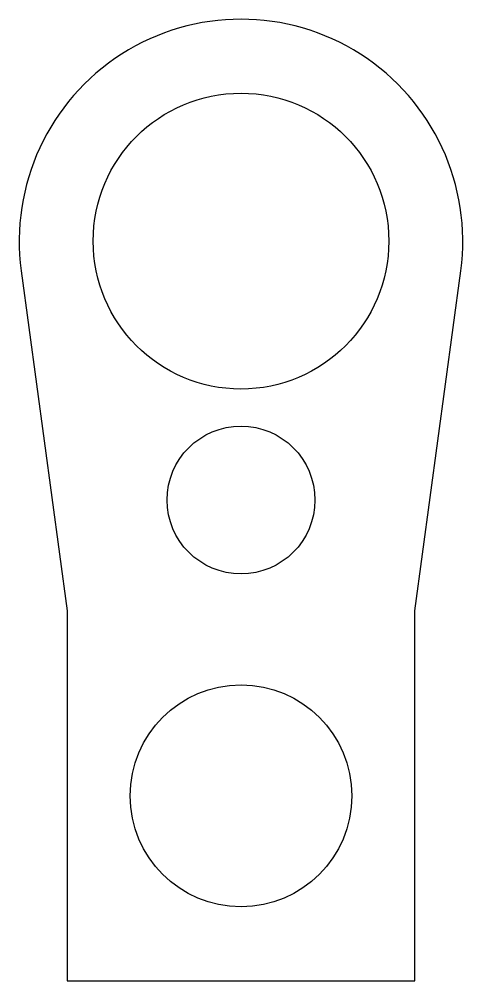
# Model space of a CAD drawing. Header units: metres. Extents: x -30 to 30, y 0 to 130.
import ezdxf

# ---------------------------------------------------------------- set-up
doc = ezdxf.new("R2010")
doc.units = ezdxf.units.M

msp = doc.modelspace()

# ---------------------------------------------------------------- linework, layer by layer
at = {"layer": 'PARAMETRIX'}
for p, q in [((-29.7284, 95.9724), (-23.5, 50)), ((23.5, 50), (29.7284, 95.9724)), ((-23.5, 50), (-23.5, 0)), ((23.5, 0), (23.5, 50)), ((-23.5, 0), (23.5, 0))]:
    msp.add_line(p, q, dxfattribs=at)
for centre, radius in [((0, 100), 20), ((0, 65), 10), ((0, 25), 15)]:
    msp.add_circle(centre, radius, dxfattribs=at)
msp.add_arc((0, 100), 30, 352.2845, 187.7155, dxfattribs=at)

doc.saveas('drawing.dxf')
